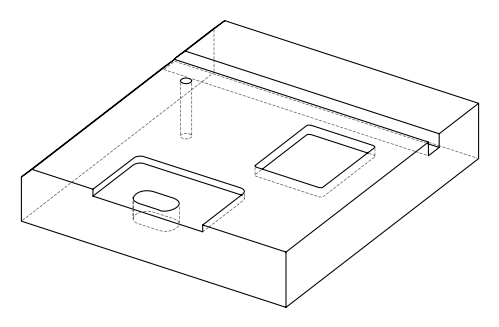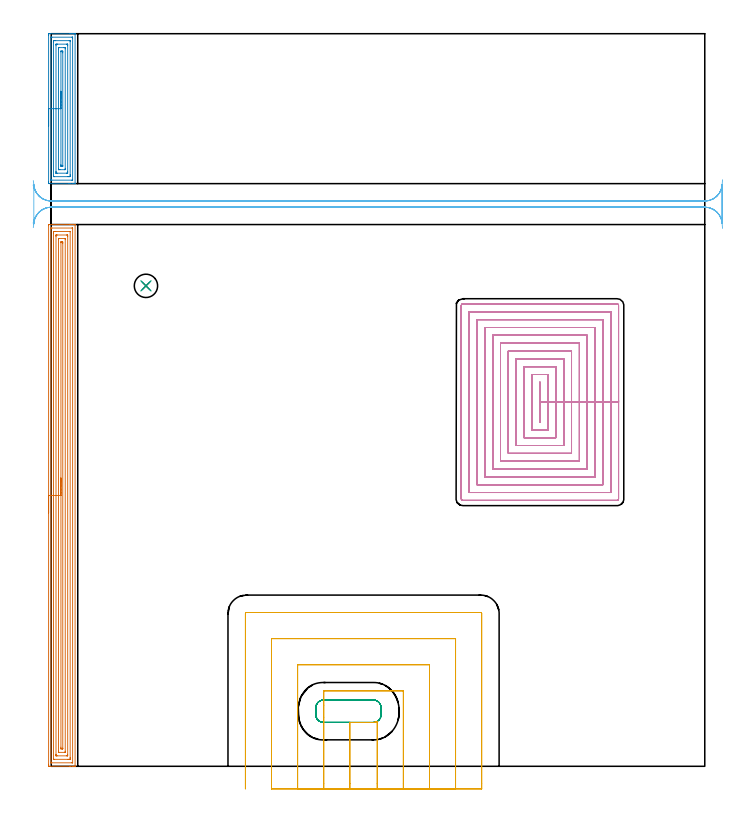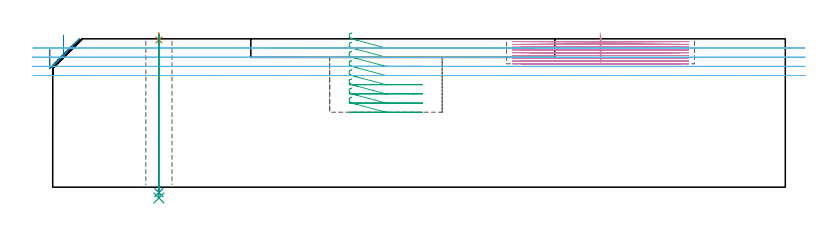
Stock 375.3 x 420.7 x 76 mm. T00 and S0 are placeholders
(PLAN: 9 operations, 6 tool changes, 82.7 min)
(1 AREA_MILL | FG_CHAMFER_SURFACE | UGT0205_001 | 15.17 min | 36761 mm3)
(2 AREA_MILL_1 | FG_CHAMFER_SURFACE_1 | UGT0205_001 | 4.37 min | 10796 mm3)
(3 MILL_RECTANGULAR_POCKET | POCKET_RECTANGULAR_STRAIGHT | UGT0201_136 | Follow Part, ap 5, ae 75% | 2.48 min | 64385 mm3)
(4 MILL_RECTANGULAR_POCKET_1 | POCKET_RECTANGULAR_STRAIGHT_1 | UGT0201_014 | Follow Part, ap 1.5, ae 75% | 46.25 min | 146275 mm3)
(5 MILL_SLOT | SLOT_PARTIAL_RECTANGULAR | UGT0201_136 | Follow Part, ap 5, ae 75% | 6.95 min | 128692 mm3)
(6 MILL_RECTANGULAR_SLOT | SLOT_RECTANGULAR | UGT0201_136 | Follow Part, ap 5, ae 75% | 6.78 min | 164115 mm3)
(7 SPOT_DRILL | STEP1HOLE | NXT0321_9005460120000 | 0.03 min | 8 mm3)
(8 DRILL_THROUGH_HOLE_INTO_CENTER | STEP1HOLE | NXT0301_042 | 0.32 min | 2985 mm3)
(9 DRILL_TO_ENLARGE_THROUGH_HOLE | STEP1HOLE | UGT0301_268 | 0.34 min | 7710 mm3)
(TOOL UGT0205_001 | Chamfer Mill 20 x 3 x 45 deg. | D20 FL50 Z2)
(TOOL UGT0201_136 | Carbide End Mill 20.0 | D20 FL30 Z4)
(TOOL UGT0201_014 | End mill 6 mm | D6 FL24 Z4)
(TOOL NXT0321_9005460120000 | NC Spot Drill, 142deg, 12mm, Carbide, Uncoated | D12 PA142 FL30 Z2)
(TOOL NXT0301_042 | Carbide Drill 7.1mm [860.1-0710-057A1-MM 2214] | D7.1 PA140 FL85 Z2)
(TOOL UGT0301_268 | Twist Drill 13.4 mm | D13.4 PA118 FL108 Z2)
(OP 1 AREA_MILL)
G17 G21 G94 G90
T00 M6
G54
G17 G0 G90 X-1.5 Y145.55 S1061 M3
G43 Z86. H0
Z70.8
G94 G1 Y145.588 Z69.928 F250.
Y145.702 Z69.063
Y145.891 Z68.212
Y146.153 Z67.38
Y146.487 Z66.574
Y146.89 Z65.8
Y147.358 Z65.064
Y147.89 Z64.372
Y148.479 Z63.729
Y149.122 Z63.14
Y149.814 Z62.608
Y150.55 Z62.14
Y151.324 Z61.737
Y152.13 Z61.403
Y152.962 Z61.141
Y153.814 Z60.952
Y154.678 Z60.838
Y155.55 Z60.8
Y310.487
X-1.496 Y310.867 Z60.802
X-1.492 Y311.09 Z60.806
X-1.264 Y311.1 Z61.033
X10.529 Z72.824
X11.084 Z73.381
X11.415 Z73.711
X11.97 Z74.266
X12.301 Z74.596
X12.963 Z75.262
X13.317 Z75.616
X13.675 Y311.093 Z75.966
X13.697 Y311.09 Z75.988
X13.7 Y310.933 Z76.
Y0.167
X13.697 Y0.01 Z75.988
X13.675 Y0.008 Z75.966
X13.317 Y0. Z75.616
X12.962 Z75.262
X12.301 Z74.596
X11.084 Z73.381
X10.529 Z72.824
X-0.709 Z61.588
X-0.987 Y0.001 Z61.31
X-1.211 Y0.003 Z61.087
X-1.492 Y0.008 Z60.806
X-1.495 Y0.101 Z60.803
X-1.499 Y0.613 Z60.801
X-1.5 Y1.131 Z60.8
Y155.55
X-0.086 Z62.214
X-0.085 Y308.92 Z62.215
X-0.084 Y309.03 Z62.216
X-0.081 Y309.083 Z62.219
X-0.08 Y309.089 Z62.22
X-0.06 Y309.093 Z62.24
X-0.007 Y309.096 Z62.293
X0.389 Y309.1 Z62.689
X11.905 Z74.205
X12.153 Y309.097 Z74.453
X12.26 Y309.092 Z74.56
X12.276 Y309.09 Z74.576
X12.279 Y309.076 Z74.579
X12.282 Y309.026 Z74.582
X12.285 Y308.923 Z74.585
X12.286 Y308.716 Z74.586
X12.285 Y2.18 Z74.585
X12.284 Y2.07 Z74.584
X12.281 Y2.017 Z74.581
X12.28 Y2.011 Z74.58
X12.259 Y2.007 Z74.559
X12.207 Y2.004 Z74.507
X11.811 Y2. Z74.111
X0.295 Z62.595
X0.047 Y2.003 Z62.347
X-0.06 Y2.008 Z62.24
X-0.077 Y2.01 Z62.223
X-0.079 Y2.024 Z62.221
X-0.083 Y2.074 Z62.217
X-0.085 Y2.177 Z62.215
X-0.086 Y2.384 Z62.214
Y155.55
X1.328 Z63.628
X1.329 Y306.022 Z63.629
X1.33 Y306.366 Z63.63
X1.334 Y306.915 Z63.634
X1.335 Y307.078 Z63.635
X1.494 Y307.093 Z63.794
X1.671 Y307.096 Z63.971
X2.373 Y307.1 Z64.673
X2.557 Z64.857
X10.529 Y307.099 Z72.829
X10.713 Y307.095 Z73.013
X10.835 Y307.09 Z73.135
X10.865 Y307.086 Z73.165
X10.867 Y307.07 Z73.167
X10.869 Y307.03 Z73.169
X10.871 Y306.915 Z73.171
Y5.078
X10.87 Y4.734 Z73.17
X10.866 Y4.185 Z73.166
X10.864 Y4.022 Z73.164
X10.706 Y4.007 Z73.006
X10.529 Y4.004 Z72.829
X9.827 Y4. Z72.127
X9.643 Z71.943
X1.671 Y4.001 Z63.971
X1.487 Y4.005 Z63.787
X1.365 Y4.01 Z63.665
X1.334 Y4.014 Z63.634
X1.333 Y4.03 Z63.633
X1.331 Y4.07 Z63.631
X1.329 Y4.185 Z63.629
X1.328 Y155.55 Z63.628
X2.743 Z65.043
Y304.236
X2.746 Y304.938 Z65.046
X2.749 Y305.041 Z65.049
X2.752 Y305.09 Z65.052
X2.8 Y305.092 Z65.1
X3.014 Y305.096 Z65.314
X3.442 Y305.1 Z65.742
X8.786 Z71.086
X9.194 Y305.096 Z71.494
X9.398 Y305.092 Z71.698
X9.444 Y305.09 Z71.744
X9.45 Y305.059 Z71.75
X9.452 Y304.997 Z71.752
X9.457 Y304.424 Z71.757
Y304.236
Y6.864
X9.454 Y6.162 Z71.754
X9.451 Y6.059 Z71.751
X9.448 Y6.01 Z71.748
X9.4 Y6.008 Z71.7
X9.186 Y6.004 Z71.486
X8.758 Y6. Z71.058
X3.414 Z65.714
X3.006 Y6.004 Z65.306
X2.802 Y6.008 Z65.102
X2.756 Y6.01 Z65.056
X2.75 Y6.041 Z65.05
X2.748 Y6.102 Z65.048
X2.743 Y6.676 Z65.043
Y6.864
Y155.55
X4.157 Z66.457
Y302.45
X4.158 Y302.621 Z66.458
X4.163 Y302.795 Z66.463
X4.174 Y303.09 Z66.474
X4.328 Y303.095 Z66.628
X4.57 Y303.099 Z66.87
X7.872 Z70.172
X7.964 Y303.098 Z70.264
X8.02 Y303.094 Z70.32
X8.031 Y303.091 Z70.331
X8.036 Y303.065 Z70.336
X8.039 Y302.968 Z70.339
X8.042 Y302.622 Z70.342
X8.043 Y302.45 Z70.343
Y8.65
X8.042 Y8.479 Z70.342
X8.037 Y8.305 Z70.337
X8.026 Y8.01 Z70.326
X7.872 Y8.005 Z70.172
X7.63 Y8.001 Z69.93
X4.328 Y8. Z66.628
X4.236 Y8.002 Z66.536
X4.18 Y8.006 Z66.48
X4.169 Y8.009 Z66.469
X4.164 Y8.035 Z66.464
X4.161 Y8.132 Z66.461
X4.157 Y8.477 Z66.457
Y8.65
Y155.55
X5.571 Z67.871
X5.572 Y300.664 Z67.872
X5.574 Y300.93 Z67.874
X5.576 Y301.063 Z67.876
X5.578 Y301.087 Z67.878
X5.606 Y301.092 Z67.906
X5.67 Y301.098 Z67.97
X6.1 Z68.4
X6.557 Y301.096 Z68.857
X6.615 Y301.09 Z68.915
X6.622 Y301.031 Z68.922
X6.625 Y300.664 Z68.925
X6.628 Y300.131 Z68.928
Y10.436
X6.626 Y10.17 Z68.926
X6.624 Y10.037 Z68.924
X6.622 Y10.013 Z68.922
X6.594 Y10.008 Z68.894
X6.53 Y10.002 Z68.83
X6.1 Z68.4
X5.643 Y10.004 Z67.943
X5.585 Y10.01 Z67.885
X5.578 Y10.069 Z67.878
X5.575 Y10.436 Z67.875
X5.572 Y10.969 Z67.872
X5.571 Y155.55 Z67.871
Y156.422 Z67.909
Y157.286 Z68.023
Y158.138 Z68.212
Y158.97 Z68.474
Y159.776 Z68.808
Y160.55 Z69.211
Y161.286 Z69.68
Y161.978 Z70.211
Y162.621 Z70.8
Y163.21 Z71.443
Y163.742 Z72.135
Y164.21 Z72.871
Y164.613 Z73.645
Y164.947 Z74.451
Y165.209 Z75.283
Y165.398 Z76.135
Y165.512 Z77.
Y165.55 Z77.871
G0 Z86.
M5
M2
(OP 2 AREA_MILL_1)
G17 G21 G94 G90
T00 M6
G54
G17 G0 G90 X-1.5 Y367.65 S1061 M3
G43 Z86. H0
Z70.8
G94 G1 Y367.688 Z69.928 F250.
Y367.802 Z69.063
Y367.991 Z68.212
Y368.253 Z67.38
Y368.587 Z66.574
Y368.99 Z65.8
Y369.458 Z65.064
Y369.99 Z64.372
Y370.579 Z63.729
Y371.222 Z63.14
Y371.914 Z62.608
Y372.65 Z62.14
Y373.424 Z61.737
Y374.23 Z61.403
Y375.062 Z61.141
Y375.913 Z60.952
Y376.778 Z60.838
Y377.65 Z60.8
Y419.707
X-1.499 Y420.082 Z60.801
X-1.495 Y420.594 Z60.803
X-1.492 Y420.691 Z60.806
X-0.987 Y420.696 Z61.311
X-0.374 Y420.7 Z61.923
X10.529 Z72.824
X11.076 Z73.373
X11.415 Z73.711
X11.962 Z74.258
X12.301 Z74.596
X12.979 Z75.278
X13.308 Z75.607
X13.674 Y420.692 Z75.965
X13.697 Y420.69 Z75.988
X13.7 Y420.529 Z76.
Y334.771
X13.697 Y334.61 Z75.988
X13.674 Y334.608 Z75.965
X13.307 Y334.6 Z75.607
X12.979 Z75.278
X12.301 Z74.596
X11.076 Z73.373
X10.529 Z72.824
X9.917 Z72.212
X-0.987 Y334.601 Z61.31
X-1.211 Y334.603 Z61.087
X-1.492 Y334.608 Z60.806
X-1.495 Y334.705 Z60.803
X-1.499 Y335.218 Z60.801
X-1.5 Y335.735 Z60.8
Y377.65
X-0.086 Z62.214
X-0.085 Y418.515 Z62.215
X-0.084 Y418.625 Z62.216
X-0.082 Y418.678 Z62.218
X-0.08 Y418.686 Z62.22
X-0.069 Y418.69 Z62.231
X-0.017 Y418.694 Z62.283
X0.385 Y418.699 Z62.685
X11.901 Z74.201
X12.152 Y418.696 Z74.452
X12.263 Y418.691 Z74.563
X12.279 Y418.689 Z74.579
X12.281 Y418.672 Z74.581
X12.284 Y418.621 Z74.584
X12.285 Y418.518 Z74.585
X12.286 Y418.311 Z74.586
X12.285 Y336.785 Z74.585
X12.284 Y336.675 Z74.584
X12.281 Y336.622 Z74.581
X12.28 Y336.614 Z74.58
X12.269 Y336.61 Z74.569
X12.216 Y336.606 Z74.516
X11.815 Y336.601 Z74.115
X0.299 Y336.6 Z62.599
X0.048 Y336.604 Z62.348
X-0.063 Y336.608 Z62.237
X-0.079 Y336.61 Z62.221
X-0.081 Y336.628 Z62.219
X-0.084 Y336.678 Z62.216
X-0.085 Y336.782 Z62.215
X-0.086 Y336.989 Z62.214
Y377.65
X1.328 Z63.628
X1.329 Y415.616 Z63.629
X1.33 Y415.96 Z63.63
X1.334 Y416.509 Z63.634
X1.335 Y416.673 Z63.635
X1.49 Y416.691 Z63.79
X1.671 Y416.695 Z63.971
X2.368 Y416.7 Z64.668
X2.557 Z64.857
X10.34 Z72.64
X10.529 Y416.698 Z72.829
X10.718 Y416.695 Z73.018
X10.843 Y416.69 Z73.143
X10.865 Y416.682 Z73.165
X10.867 Y416.665 Z73.167
X10.869 Y416.624 Z73.169
X10.871 Y416.509 Z73.171
Y339.684
X10.87 Y339.34 Z73.17
X10.866 Y338.791 Z73.166
X10.865 Y338.627 Z73.165
X10.709 Y338.609 Z73.009
X10.529 Y338.605 Z72.829
X9.832 Y338.6 Z72.132
X9.643 Z71.943
X1.86 Z64.16
X1.671 Y338.602 Z63.971
X1.482 Y338.605 Z63.782
X1.356 Y338.61 Z63.656
X1.334 Y338.618 Z63.634
X1.333 Y338.635 Z63.633
X1.33 Y338.676 Z63.63
X1.329 Y338.791 Z63.629
X1.328 Y377.65 Z63.628
X2.743 Z65.043
Y413.829
X2.745 Y414.533 Z65.045
X2.747 Y414.635 Z65.047
X2.749 Y414.688 Z65.049
X2.795 Y414.69 Z65.095
X3.011 Y414.695 Z65.311
X3.442 Y414.7 Z65.742
X3.465 Z65.765
X8.78 Z71.08
X9.195 Y414.696 Z71.495
X9.403 Y414.692 Z71.703
X9.449 Y414.69 Z71.749
X9.452 Y414.655 Z71.752
X9.454 Y414.593 Z71.754
X9.457 Y414.017 Z71.757
Y413.829
Y341.471
X9.455 Y340.767 Z71.755
X9.453 Y340.665 Z71.753
X9.451 Y340.612 Z71.751
X9.405 Y340.61 Z71.705
X9.189 Y340.605 Z71.489
X8.758 Y340.6 Z71.058
X8.735 Z71.035
X3.42 Z65.72
X3.005 Y340.604 Z65.305
X2.797 Y340.608 Z65.097
X2.751 Y340.61 Z65.051
X2.748 Y340.645 Z65.048
X2.746 Y340.707 Z65.046
X2.743 Y341.283 Z65.043
Y341.471
Y377.65
X4.157 Z66.457
X4.158 Y412.043 Z66.458
X4.159 Y412.214 Z66.459
X4.163 Y412.388 Z66.463
X4.172 Y412.69 Z66.472
X4.328 Y412.694 Z66.628
X4.564 Y412.699 Z66.864
X7.22 Y412.7 Z69.52
X7.872 Y412.699 Z70.172
X7.965 Y412.697 Z70.265
X8.021 Y412.693 Z70.321
X8.032 Y412.691 Z70.332
X8.036 Y412.658 Z70.336
X8.039 Y412.561 Z70.339
X8.042 Y412.215 Z70.342
X8.043 Y412.043 Z70.343
X8.042 Y343.257 Z70.342
X8.041 Y343.086 Z70.341
X8.037 Y342.912 Z70.337
X8.028 Y342.61 Z70.328
X7.872 Y342.606 Z70.172
X7.636 Y342.601 Z69.936
X4.98 Y342.6 Z67.28
X4.328 Y342.601 Z66.628
X4.235 Y342.603 Z66.535
X4.179 Y342.607 Z66.479
X4.168 Y342.609 Z66.468
X4.164 Y342.641 Z66.464
X4.161 Y342.739 Z66.461
X4.158 Y343.084 Z66.458
X4.157 Y343.257 Z66.457
Y377.65
X5.571 Z67.871
X5.572 Y410.256 Z67.872
X5.573 Y410.523 Z67.873
X5.576 Y410.655 Z67.876
X5.578 Y410.682 Z67.878
X5.598 Y410.69 Z67.898
X5.664 Y410.696 Z67.964
X6.1 Y410.698 Z68.4
X6.55 Y410.696 Z68.85
X6.615 Y410.69 Z68.915
X6.622 Y410.623 Z68.922
X6.625 Y410.256 Z68.925
X6.628 Y409.723 Z68.928
Y345.044
X6.626 Y344.777 Z68.926
X6.624 Y344.645 Z68.924
X6.622 Y344.618 Z68.922
X6.602 Y344.61 Z68.902
X6.536 Y344.604 Z68.836
X6.1 Y344.602 Z68.4
X5.65 Y344.604 Z67.95
X5.585 Y344.61 Z67.885
X5.578 Y344.677 Z67.878
X5.575 Y345.044 Z67.875
X5.572 Y345.577 Z67.872
X5.571 Y377.65 Z67.871
Y378.522 Z67.909
Y379.386 Z68.023
Y380.238 Z68.212
Y381.07 Z68.474
Y381.876 Z68.808
Y382.65 Z69.211
Y383.386 Z69.68
Y384.078 Z70.211
Y384.721 Z70.8
Y385.31 Z71.443
Y385.841 Z72.135
Y386.31 Z72.871
Y386.713 Z73.645
Y387.047 Z74.451
Y387.309 Z75.283
Y387.498 Z76.135
Y387.612 Z77.
Y387.65 Z77.871
G0 Z86.
M5
M2
(OP 3 MILL_RECTANGULAR_POCKET)
G17 G21 G94 G90
T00 M6
G54
G17 G0 G90 X153.239 Y36.751 S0 M3
G43 Z86. H0
Z79.
G94 G1 X152.868 Y36.332 Z78.85 F250.
X152.548 Y35.864 Z78.698
X152.288 Y35.361 Z78.546
X152.091 Y34.829 Z78.394
X151.961 Y34.278 Z78.243
X151.9 Y33.715 Z78.091
Y29.585 Z76.984
X151.961 Y29.022 Z76.832
X152.091 Y28.471 Z76.681
X152.288 Y27.939 Z76.529
X152.548 Y27.436 Z76.377
X152.868 Y26.968 Z76.225
X153.244 Y26.544 Z76.073
X153.668 Y26.168 Z75.921
X154.136 Y25.848 Z75.77
X154.639 Y25.588 Z75.618
X155.171 Y25.391 Z75.466
X155.722 Y25.261 Z75.314
X156.285 Y25.2 Z75.162
X170.7 Z71.3
X184.9 F500.
G3 X189.5 Y29.8 R4.6
G1 Y33.5
G3 X184.9 Y38.1 R4.6
G1 X156.5
G3 X151.9 Y33.5 R4.6
G1 Y29.8
G3 X156.5 Y25.2 R4.6
G1 X170.7
X171.7
G0 X153.239 Y36.751 Z74.3
G1 X152.868 Y36.332 Z74.15 F250.
X152.548 Y35.864 Z73.998
X152.288 Y35.361 Z73.846
X152.091 Y34.829 Z73.694
X151.961 Y34.278 Z73.543
X151.9 Y33.715 Z73.391
Y29.585 Z72.284
X151.961 Y29.022 Z72.133
X152.091 Y28.471 Z71.981
X152.288 Y27.939 Z71.829
X152.548 Y27.436 Z71.677
X152.868 Y26.968 Z71.525
X153.244 Y26.544 Z71.373
X153.668 Y26.168 Z71.221
X154.136 Y25.848 Z71.07
X154.639 Y25.588 Z70.918
X155.171 Y25.391 Z70.766
X155.722 Y25.261 Z70.614
X156.285 Y25.2 Z70.462
X170.7 Z66.6
X184.9 F500.
G3 X189.5 Y29.8 R4.6
G1 Y33.5
G3 X184.9 Y38.1 R4.6
G1 X156.5
G3 X151.9 Y33.5 R4.6
G1 Y29.8
G3 X156.5 Y25.2 R4.6
G1 X170.7
X171.7
G0 X153.239 Y36.751 Z69.6
G1 X152.868 Y36.332 Z69.45 F250.
X152.548 Y35.864 Z69.298
X152.288 Y35.361 Z69.146
X152.091 Y34.829 Z68.994
X151.961 Y34.278 Z68.843
X151.9 Y33.715 Z68.691
Y29.585 Z67.584
X151.961 Y29.022 Z67.433
X152.091 Y28.471 Z67.281
X152.288 Y27.939 Z67.129
X152.548 Y27.436 Z66.977
X152.868 Y26.968 Z66.825
X153.244 Y26.544 Z66.673
X153.668 Y26.168 Z66.521
X154.136 Y25.848 Z66.37
X154.639 Y25.588 Z66.218
X155.171 Y25.391 Z66.066
X155.722 Y25.261 Z65.914
X156.285 Y25.2 Z65.762
X170.7 Z61.9
X184.9 F500.
G3 X189.5 Y29.8 R4.6
G1 Y33.5
G3 X184.9 Y38.1 R4.6
G1 X156.5
G3 X151.9 Y33.5 R4.6
G1 Y29.8
G3 X156.5 Y25.2 R4.6
G1 X170.7
X171.7
G0 X153.239 Y36.751 Z64.9
G1 X152.868 Y36.332 Z64.75 F250.
X152.548 Y35.864 Z64.598
X152.288 Y35.361 Z64.446
X152.091 Y34.829 Z64.294
X151.961 Y34.278 Z64.143
X151.9 Y33.715 Z63.991
Y29.585 Z62.884
X151.961 Y29.022 Z62.733
X152.091 Y28.471 Z62.581
X152.288 Y27.939 Z62.429
X152.548 Y27.436 Z62.277
X152.868 Y26.968 Z62.125
X153.244 Y26.544 Z61.973
X153.668 Y26.168 Z61.822
X154.136 Y25.848 Z61.67
X154.639 Y25.588 Z61.518
X155.171 Y25.391 Z61.366
X155.722 Y25.261 Z61.214
X156.285 Y25.2 Z61.062
X170.7 Z57.2
X184.9 F500.
G3 X189.5 Y29.8 R4.6
G1 Y33.5
G3 X184.9 Y38.1 R4.6
G1 X156.5
G3 X151.9 Y33.5 R4.6
G1 Y29.8
G3 X156.5 Y25.2 R4.6
G1 X170.7
X171.7
G0 X153.239 Y36.751 Z60.2
G1 X152.868 Y36.332 Z60.05 F250.
X152.548 Y35.864 Z59.898
X152.288 Y35.361 Z59.746
X152.091 Y34.829 Z59.594
X151.961 Y34.278 Z59.443
X151.9 Y33.715 Z59.291
Y29.585 Z58.184
X151.961 Y29.022 Z58.033
X152.091 Y28.471 Z57.881
X152.288 Y27.939 Z57.729
X152.548 Y27.436 Z57.577
X152.868 Y26.968 Z57.425
X153.244 Y26.544 Z57.273
X153.668 Y26.168 Z57.122
X154.136 Y25.848 Z56.97
X154.639 Y25.588 Z56.818
X155.171 Y25.391 Z56.666
X155.722 Y25.261 Z56.514
X156.285 Y25.2 Z56.362
X170.7 Z52.5
X184.9 F500.
G3 X189.5 Y29.8 R4.6
G1 Y33.5
G3 X184.9 Y38.1 R4.6
G1 X156.5
G3 X151.9 Y33.5 R4.6
G1 Y29.8
G3 X156.5 Y25.2 R4.6
G1 X170.7
X171.7
G0 X153.239 Y36.751 Z55.5
G1 X152.868 Y36.332 Z55.35 F250.
X152.548 Y35.864 Z55.198
X152.288 Y35.361 Z55.046
X152.091 Y34.829 Z54.894
X151.961 Y34.278 Z54.743
X151.9 Y33.715 Z54.591
Y29.585 Z53.484
X151.961 Y29.022 Z53.333
X152.091 Y28.471 Z53.181
X152.288 Y27.939 Z53.029
X152.548 Y27.436 Z52.877
X152.868 Y26.968 Z52.725
X153.244 Y26.544 Z52.573
X153.668 Y26.168 Z52.422
X154.136 Y25.848 Z52.27
X154.639 Y25.588 Z52.118
X155.171 Y25.391 Z51.966
X155.722 Y25.261 Z51.814
X156.285 Y25.2 Z51.662
X170.7 Z47.8
X184.9 F500.
G3 X189.5 Y29.8 R4.6
G1 Y33.5
G3 X184.9 Y38.1 R4.6
G1 X156.5
G3 X151.9 Y33.5 R4.6
G1 Y29.8
G3 X156.5 Y25.2 R4.6
G1 X170.7
X171.7
G0 X153.239 Y36.751 Z50.8
G1 X152.868 Y36.332 Z50.65 F250.
X152.548 Y35.864 Z50.498
X152.288 Y35.361 Z50.346
X152.091 Y34.829 Z50.194
X151.961 Y34.278 Z50.043
X151.9 Y33.715 Z49.891
Y29.585 Z48.784
X151.961 Y29.022 Z48.633
X152.091 Y28.471 Z48.481
X152.288 Y27.939 Z48.329
X152.548 Y27.436 Z48.177
X152.868 Y26.968 Z48.025
X153.244 Y26.544 Z47.873
X153.668 Y26.168 Z47.722
X154.136 Y25.848 Z47.57
X154.639 Y25.588 Z47.418
X155.171 Y25.391 Z47.266
X155.722 Y25.261 Z47.114
X156.285 Y25.2 Z46.962
X170.7 Z43.1
X184.9 F500.
G3 X189.5 Y29.8 R4.6
G1 Y33.5
G3 X184.9 Y38.1 R4.6
G1 X156.5
G3 X151.9 Y33.5 R4.6
G1 Y29.8
G3 X156.5 Y25.2 R4.6
G1 X170.7
X171.7
G0 X153.239 Y36.751 Z46.1
G1 X152.868 Y36.332 Z45.95 F250.
X152.548 Y35.864 Z45.798
X152.288 Y35.361 Z45.646
X152.091 Y34.829 Z45.494
X151.961 Y34.278 Z45.343
X151.9 Y33.715 Z45.191
Y29.585 Z44.084
X151.961 Y29.022 Z43.933
X152.091 Y28.471 Z43.781
X152.288 Y27.939 Z43.629
X152.548 Y27.436 Z43.477
X152.868 Y26.968 Z43.325
X153.244 Y26.544 Z43.173
X153.668 Y26.168 Z43.022
X154.136 Y25.848 Z42.87
X154.639 Y25.588 Z42.718
X155.171 Y25.391 Z42.566
X155.722 Y25.261 Z42.414
X156.285 Y25.2 Z42.262
X170.7 Z38.4
X184.9 F500.
G3 X189.5 Y29.8 R4.6
G1 Y33.5
G3 X184.9 Y38.1 R4.6
G1 X156.5
G3 X151.9 Y33.5 R4.6
G1 Y29.8
G3 X156.5 Y25.2 R4.6
G1 X170.7
X171.7
G0 Z86.
M5
M2
(OP 4 MILL_RECTANGULAR_POCKET_1)
G17 G21 G94 G90
T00 M6
G54
G17 G0 G90 X280.5 Y202.504 S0 M3
G43 Z86. H0
Z79.
G94 G1 Y197.7 Z77.713 F250.
X280.8 Z77.632
Y209.1 Z74.578
Y220.5 F500.
X280.5
Y197.7
X280.8
Y209.1
X285.3
Y225.
X276.
Y193.2
X285.3
Y209.1
X289.8
Y229.5
X271.5
Y188.7
X289.8
Y209.1
X294.3
Y234.
X267.
Y184.2
X294.3
Y209.1
X298.8
Y238.5
X262.5
Y179.7
X298.8
Y209.1
X303.3
Y243.
X258.
Y175.2
X303.3
Y209.1
X307.8
Y247.5
X253.5
Y170.7
X307.8
Y209.1
X312.3
Y252.
X249.
Y166.2
X312.3
Y209.1
X316.8
Y256.5
X244.5
Y161.7
X316.8
Y209.1
X321.3
Y261.
X240.
Y157.2
X321.3
Y209.1
X325.8
Y264.7
G3 X325. Y265.5 R0.8
G1 X236.3
G3 X235.5 Y264.7 R0.8
G1 Y153.5
G3 X236.3 Y152.7 R0.8
G1 X325.
G3 X325.8 Y153.5 R0.8
G1 Y209.1
Y210.1
G0 X280.5 Y202.504 Z77.578
G1 Y197.7 Z76.29 F250.
X280.8 Z76.21
Y209.1 Z73.155
Y220.5 F500.
X280.5
Y197.7
X280.8
Y209.1
X285.3
Y225.
X276.
Y193.2
X285.3
Y209.1
X289.8
Y229.5
X271.5
Y188.7
X289.8
Y209.1
X294.3
Y234.
X267.
Y184.2
X294.3
Y209.1
X298.8
Y238.5
X262.5
Y179.7
X298.8
Y209.1
X303.3
Y243.
X258.
Y175.2
X303.3
Y209.1
X307.8
Y247.5
X253.5
Y170.7
X307.8
Y209.1
X312.3
Y252.
X249.
Y166.2
X312.3
Y209.1
X316.8
Y256.5
X244.5
Y161.7
X316.8
Y209.1
X321.3
Y261.
X240.
Y157.2
X321.3
Y209.1
X325.8
Y264.7
G3 X325. Y265.5 R0.8
G1 X236.3
G3 X235.5 Y264.7 R0.8
G1 Y153.5
G3 X236.3 Y152.7 R0.8
G1 X325.
G3 X325.8 Y153.5 R0.8
G1 Y209.1
Y210.1
G0 X280.5 Y202.504 Z76.155
G1 Y197.7 Z74.868 F250.
X280.8 Z74.788
Y209.1 Z71.733
Y220.5 F500.
X280.5
Y197.7
X280.8
Y209.1
X285.3
Y225.
X276.
Y193.2
X285.3
Y209.1
X289.8
Y229.5
X271.5
Y188.7
X289.8
Y209.1
X294.3
Y234.
X267.
Y184.2
X294.3
Y209.1
X298.8
Y238.5
X262.5
Y179.7
X298.8
Y209.1
X303.3
Y243.
X258.
Y175.2
X303.3
Y209.1
X307.8
Y247.5
X253.5
Y170.7
X307.8
Y209.1
X312.3
Y252.
X249.
Y166.2
X312.3
Y209.1
X316.8
Y256.5
X244.5
Y161.7
X316.8
Y209.1
X321.3
Y261.
X240.
Y157.2
X321.3
Y209.1
X325.8
Y264.7
G3 X325. Y265.5 R0.8
G1 X236.3
G3 X235.5 Y264.7 R0.8
G1 Y153.5
G3 X236.3 Y152.7 R0.8
G1 X325.
G3 X325.8 Y153.5 R0.8
G1 Y209.1
Y210.1
G0 X280.5 Y202.504 Z74.733
G1 Y197.7 Z73.446 F250.
X280.8 Z73.366
Y209.1 Z70.311
Y220.5 F500.
X280.5
Y197.7
X280.8
Y209.1
X285.3
Y225.
X276.
Y193.2
X285.3
Y209.1
X289.8
Y229.5
X271.5
Y188.7
X289.8
Y209.1
X294.3
Y234.
X267.
Y184.2
X294.3
Y209.1
X298.8
Y238.5
X262.5
Y179.7
X298.8
Y209.1
X303.3
Y243.
X258.
Y175.2
X303.3
Y209.1
X307.8
Y247.5
X253.5
Y170.7
X307.8
Y209.1
X312.3
Y252.
X249.
Y166.2
X312.3
Y209.1
X316.8
Y256.5
X244.5
Y161.7
X316.8
Y209.1
X321.3
Y261.
X240.
Y157.2
X321.3
Y209.1
X325.8
Y264.7
G3 X325. Y265.5 R0.8
G1 X236.3
G3 X235.5 Y264.7 R0.8
G1 Y153.5
G3 X236.3 Y152.7 R0.8
G1 X325.
G3 X325.8 Y153.5 R0.8
G1 Y209.1
Y210.1
G0 X280.5 Y202.504 Z73.311
G1 Y197.7 Z72.024 F250.
X280.8 Z71.943
Y209.1 Z68.889
Y220.5 F500.
X280.5
Y197.7
X280.8
Y209.1
X285.3
Y225.
X276.
Y193.2
X285.3
Y209.1
X289.8
Y229.5
X271.5
Y188.7
X289.8
Y209.1
X294.3
Y234.
X267.
Y184.2
X294.3
Y209.1
X298.8
Y238.5
X262.5
Y179.7
X298.8
Y209.1
X303.3
Y243.
X258.
Y175.2
X303.3
Y209.1
X307.8
Y247.5
X253.5
Y170.7
X307.8
Y209.1
X312.3
Y252.
X249.
Y166.2
X312.3
Y209.1
X316.8
Y256.5
X244.5
Y161.7
X316.8
Y209.1
X321.3
Y261.
X240.
Y157.2
X321.3
Y209.1
X325.8
Y264.7
G3 X325. Y265.5 R0.8
G1 X236.3
G3 X235.5 Y264.7 R0.8
G1 Y153.5
G3 X236.3 Y152.7 R0.8
G1 X325.
G3 X325.8 Y153.5 R0.8
G1 Y209.1
Y210.1
G0 X280.5 Y202.504 Z71.889
G1 Y197.7 Z70.602 F250.
X280.8 Z70.521
Y209.1 Z67.467
Y220.5 F500.
X280.5
Y197.7
X280.8
Y209.1
X285.3
Y225.
X276.
Y193.2
X285.3
Y209.1
X289.8
Y229.5
X271.5
Y188.7
X289.8
Y209.1
X294.3
Y234.
X267.
Y184.2
X294.3
Y209.1
X298.8
Y238.5
X262.5
Y179.7
X298.8
Y209.1
X303.3
Y243.
X258.
Y175.2
X303.3
Y209.1
X307.8
Y247.5
X253.5
Y170.7
X307.8
Y209.1
X312.3
Y252.
X249.
Y166.2
X312.3
Y209.1
X316.8
Y256.5
X244.5
Y161.7
X316.8
Y209.1
X321.3
Y261.
X240.
Y157.2
X321.3
Y209.1
X325.8
Y264.7
G3 X325. Y265.5 R0.8
G1 X236.3
G3 X235.5 Y264.7 R0.8
G1 Y153.5
G3 X236.3 Y152.7 R0.8
G1 X325.
G3 X325.8 Y153.5 R0.8
G1 Y209.1
Y210.1
G0 X280.5 Y202.504 Z70.467
G1 Y197.7 Z69.179 F250.
X280.8 Z69.099
Y209.1 Z66.044
Y220.5 F500.
X280.5
Y197.7
X280.8
Y209.1
X285.3
Y225.
X276.
Y193.2
X285.3
Y209.1
X289.8
Y229.5
X271.5
Y188.7
X289.8
Y209.1
X294.3
Y234.
X267.
Y184.2
X294.3
Y209.1
X298.8
Y238.5
X262.5
Y179.7
X298.8
Y209.1
X303.3
Y243.
X258.
Y175.2
X303.3
Y209.1
X307.8
Y247.5
X253.5
Y170.7
X307.8
Y209.1
X312.3
Y252.
X249.
Y166.2
X312.3
Y209.1
X316.8
Y256.5
X244.5
Y161.7
X316.8
Y209.1
X321.3
Y261.
X240.
Y157.2
X321.3
Y209.1
X325.8
Y264.7
G3 X325. Y265.5 R0.8
G1 X236.3
G3 X235.5 Y264.7 R0.8
G1 Y153.5
G3 X236.3 Y152.7 R0.8
G1 X325.
G3 X325.8 Y153.5 R0.8
G1 Y209.1
Y210.1
G0 X280.5 Y202.504 Z69.044
G1 Y197.7 Z67.757 F250.
X280.8 Z67.677
Y209.1 Z64.622
Y220.5 F500.
X280.5
Y197.7
X280.8
Y209.1
X285.3
Y225.
X276.
Y193.2
X285.3
Y209.1
X289.8
Y229.5
X271.5
Y188.7
X289.8
Y209.1
X294.3
Y234.
X267.
Y184.2
X294.3
Y209.1
X298.8
Y238.5
X262.5
Y179.7
X298.8
Y209.1
X303.3
Y243.
X258.
Y175.2
X303.3
Y209.1
X307.8
Y247.5
X253.5
Y170.7
X307.8
Y209.1
X312.3
Y252.
X249.
Y166.2
X312.3
Y209.1
X316.8
Y256.5
X244.5
Y161.7
X316.8
Y209.1
X321.3
Y261.
X240.
Y157.2
X321.3
Y209.1
X325.8
Y264.7
G3 X325. Y265.5 R0.8
G1 X236.3
G3 X235.5 Y264.7 R0.8
G1 Y153.5
G3 X236.3 Y152.7 R0.8
G1 X325.
G3 X325.8 Y153.5 R0.8
G1 Y209.1
Y210.1
G0 X280.5 Y202.504 Z67.622
G1 Y197.7 Z66.335 F250.
X280.8 Z66.255
Y209.1 Z63.2
Y220.5 F500.
X280.5
Y197.7
X280.8
Y209.1
X285.3
Y225.
X276.
Y193.2
X285.3
Y209.1
X289.8
Y229.5
X271.5
Y188.7
X289.8
Y209.1
X294.3
Y234.
X267.
Y184.2
X294.3
Y209.1
X298.8
Y238.5
X262.5
Y179.7
X298.8
Y209.1
X303.3
Y243.
X258.
Y175.2
X303.3
Y209.1
X307.8
Y247.5
X253.5
Y170.7
X307.8
Y209.1
X312.3
Y252.
X249.
Y166.2
X312.3
Y209.1
X316.8
Y256.5
X244.5
Y161.7
X316.8
Y209.1
X321.3
Y261.
X240.
Y157.2
X321.3
Y209.1
X325.8
Y264.7
G3 X325. Y265.5 R0.8
G1 X236.3
G3 X235.5 Y264.7 R0.8
G1 Y153.5
G3 X236.3 Y152.7 R0.8
G1 X325.
G3 X325.8 Y153.5 R0.8
G1 Y209.1
Y210.1
G0 Z86.
M5
M2
(OP 5 MILL_SLOT)
G17 G21 G94 G90
T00 M6
G54
G17 G0 G90 X187.2 Y-13. S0 M3
G43 Z86. H0
Z71.25
G94 G1 Y-10. F250.
Y25.83 F500.
X186.924 Y25.66
X186.673 Y25.56
X186.143 Y25.374
X185.937 Y25.311
X185.905 Y25.304
X184.886 Y25.191
X171.5 Y25.2
Y-10.
Y-13. F250.
X202.2
Y-10.
Y43.3 F500.
X156.5
Y38.108
Y35.108 F250.
Y28.195
Y25.195
Y-10. F500.
Y-13. F250.
X217.2
Y-10.
Y58.3 F500.
X141.5
Y-10.
Y-13. F250.
X232.2
Y-10.
Y73.3 F500.
X126.5
Y-10.
Y-13. F250.
X247.2
Y-10.
Y87.7 F500.
G3 X246.6 Y88.3 R0.6
G1 X112.1
G3 X111.5 Y87.7 R0.6
G1 Y-10.
Y-13. F250.
G0 X187.2 Z66.5
G1 Y-10.
Y25.83 F500.
X186.924 Y25.66
X186.673 Y25.56
X186.143 Y25.374
X185.937 Y25.311
X185.905 Y25.304
X184.886 Y25.191
X184.367 Y25.2
X171.5
Y-10.
Y-13. F250.
X202.2
Y-10.
Y43.3 F500.
X156.5
Y38.108
Y35.108 F250.
Y28.195
Y25.195
Y-10. F500.
Y-13. F250.
X217.2
Y-10.
Y58.3 F500.
X141.5
Y-10.
Y-13. F250.
X232.2
Y-10.
Y73.3 F500.
X126.5
Y-10.
Y-13. F250.
X247.2
Y-10.
Y87.7 F500.
G3 X246.6 Y88.3 R0.6
G1 X112.1
G3 X111.5 Y87.7 R0.6
G1 Y-10.
Y-13. F250.
G0 Z86.
M5
M2
(OP 6 MILL_RECTANGULAR_SLOT)
G17 G21 G94 G90
T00 M6
G54
G17 G0 G90 X-10.16 Y313.503 S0 M3
G43 Z86. H0
Z71.3
G94 G1 X-8.66 Y316.101 F250.
G2 X0. Y321.1 R10. F500.
G1 X375.3
G2 X385.27 Y311.874 R10.
G1 X385.3
Y333.826
X385.27
G2 X375.3 Y324.6 R10.
G1 X0.
G2 X-8.661 Y329.601 R10.
G1 X-10.16 Y332.199 F250.
G0 X-10.407 Y311.929 Z66.6
G1 X-9.32 Y314.725
G2 X0. Y321.1 R10. F500.
G1 X375.3
G2 X385.27 Y311.874 R10.
G1 X385.3
Y333.826
X385.27
G2 X375.3 Y324.6 R10.
G1 X0.
G2 X-9.324 Y330.986 R10.
G1 X-10.408 Y333.783 F250.
G0 X-10.29 Y309.336 Z61.9
G1 X-9.926 Y312.314
G2 X0. Y321.1 R10. F500.
G1 X375.3
G2 X385.27 Y311.874 R10.
G1 X385.3
Y333.826
X385.27
G2 X375.3 Y324.6 R10.
G1 X0.
G2 X-9.925 Y333.374 R10.
G1 X-10.292 Y336.352 F250.
G0 Z86.
X385.502 Y336.817
Z57.2
G1 X385.27 Y333.826
G2 X375.3 Y324.6 R10. F500.
G1 X0.
G2 X-9.99 Y334.153 R10.
G1 X-10.
Y311.547
X-9.99
G2 X0. Y321.1 R10.
G1 X375.3
G2 X385.27 Y311.874 R10.
G1 X385.502 Y308.883 F250.
G0 Z86.
M5
M2
(OP 7 SPOT_DRILL)
G17 G21 G94 G90
T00 M6
G54
G17 G0 G90 X54.4 Y275.9 S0 M3
G43 Z86. H0
G94 G81 G98 Z75.423 F250. R79.
G80
M5
M2
(OP 8 DRILL_THROUGH_HOLE_INTO_CENTER)
G17 G21 G94 G90
T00 M6
G54
G17 G0 G90 X54.4 Y275.9 S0 M3
G43 Z86. H1
G94 G73 G98 Z-2.792 F250. Q6.566 R78.
G80
M5
M2
(OP 9 DRILL_TO_ENLARGE_THROUGH_HOLE)
G17 G21 G94 G90
T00 M6
G54
G17 G0 G90 X54.4 Y275.9 S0 M3
G43 Z86. H0
G94 G73 G98 Z-5.526 F250. Q11.647 R78.
G80
M5
M2
